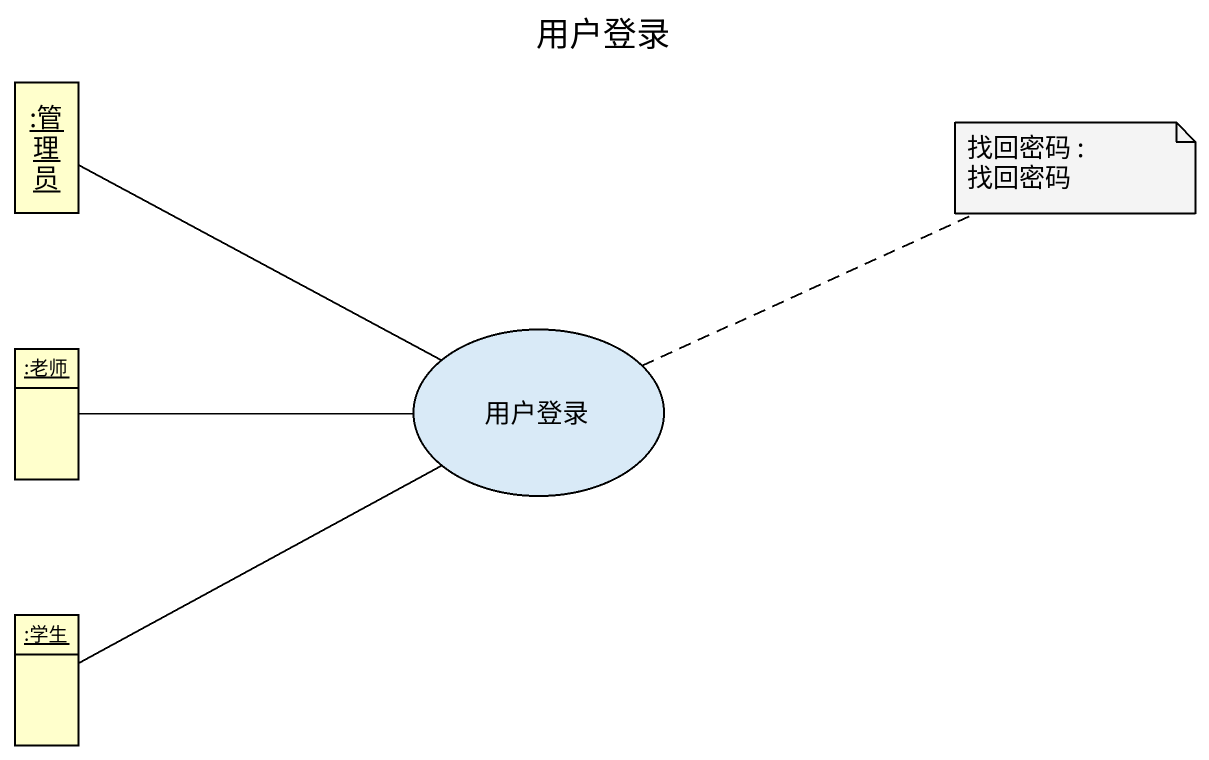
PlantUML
@startuml
title 用户登录
allowmixing
hide circle
hide empty members
object ":管理员" as 管理员
object ":老师" as 老师
usecase 用户登录
object ":学生" as 学生
管理员 -right- 用户登录
老师 -right- 用户登录
学生 -right- 用户登录
note right of 用户登录 : 找回密码 : 找回密码
@enduml
